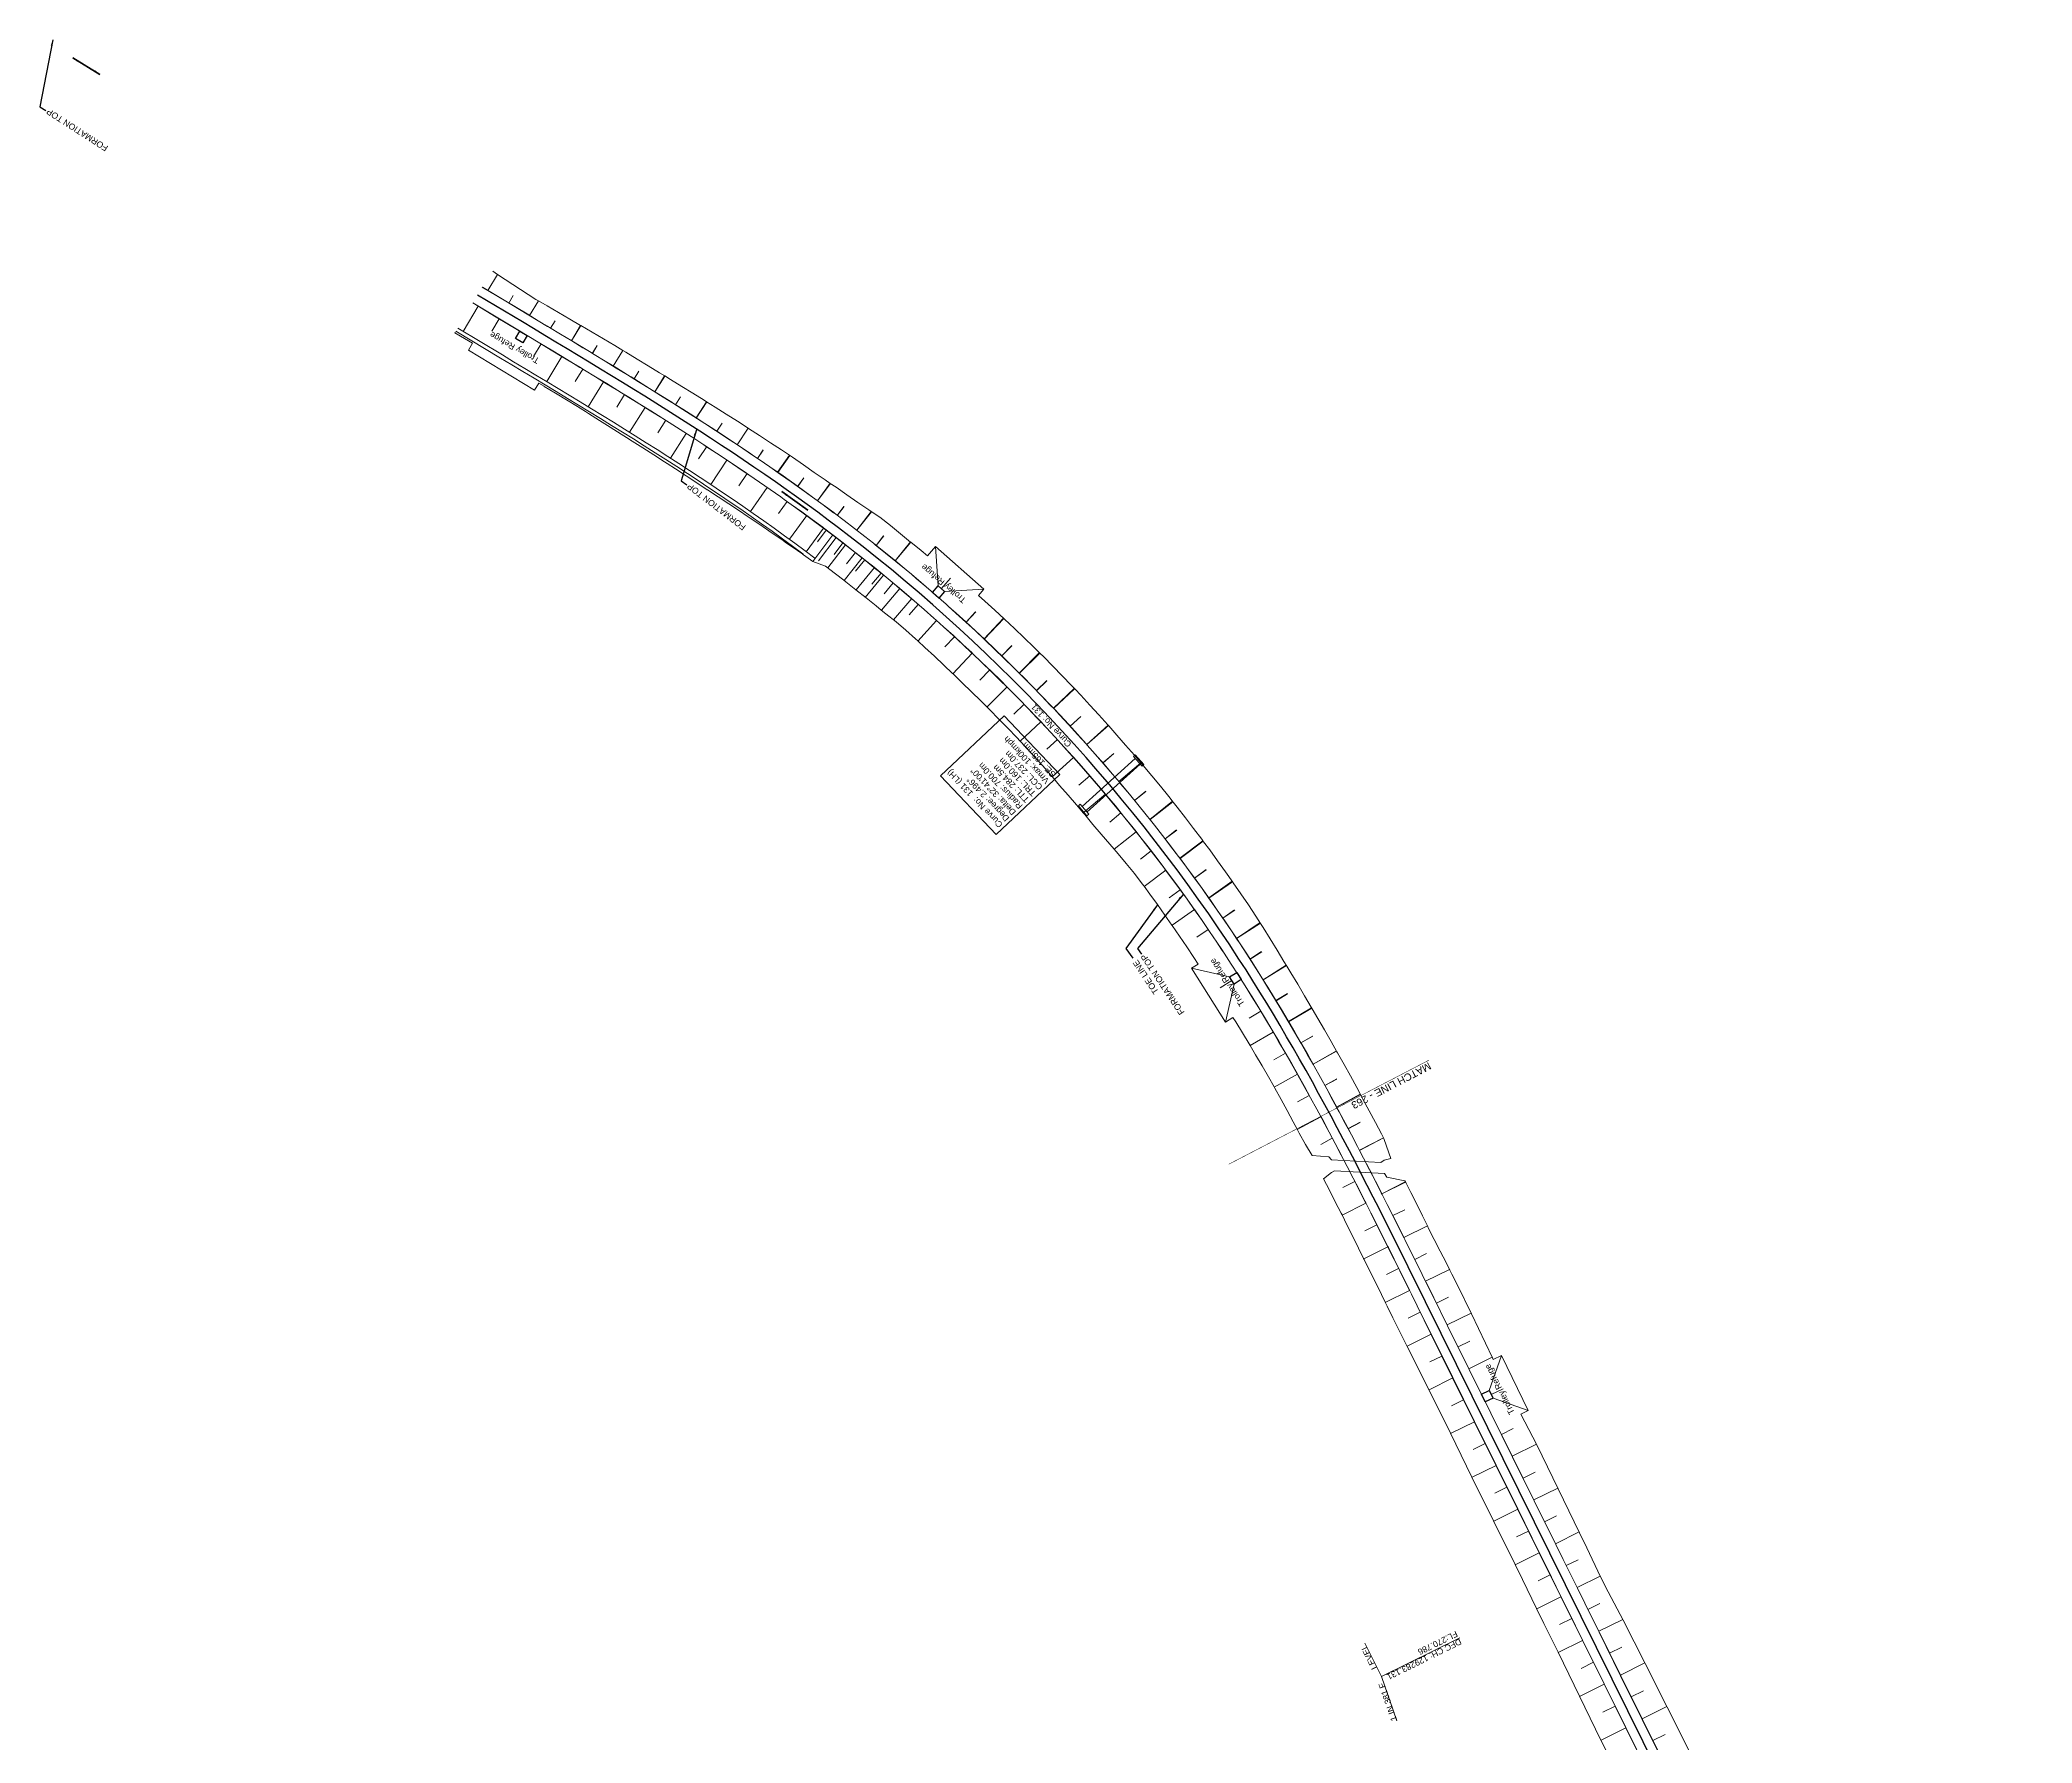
# Model space of a CAD drawing. Header units: metres. Extents: x 628619 to 633107, y 3388321 to 3391067.
# Drawn here: x 628619 to 629435, y 3390369 to 3391067 of the extents above; entities that cross this region are included whole.
import ezdxf
from ezdxf.enums import TextEntityAlignment as Align

# ---------------------------------------------------------------- set-up
doc = ezdxf.new("R2010")
doc.units = ezdxf.units.M
doc.header["$MEASUREMENT"] = 0
doc.linetypes.add('CENTER2', pattern=[1.125, 0.75, -0.125, 0.125, -0.125])
doc.linetypes.add('PHANTOM2', pattern=[1.25, 0.625, -0.125, 0.125, -0.125, 0.125, -0.125])
for name, color, linetype, lineweight in [('C-ALIG-DG-SPIRAL', 1, 'CENTER2', 70), ('MATCH LINE', 7, 'Continuous', 0), ('Proposed Curve_Details', 10, 'Continuous', 0), ('PROPOSED DFCC TOE LINE', 239, 'Continuous', 0), ('PROPOSED DFCC TOE SLOPES', 239, 'Continuous', 0), ('PROPOSED DFCC TRACK', 1, 'Continuous', 0), ('PROPOSED FORMATION LINE - PLAN', 187, 'Continuous', 0), ('PROPOSED GRADES IN PLAN', 10, 'Continuous', 0)]:
    doc.layers.add(name, color=color, linetype=linetype, lineweight=lineweight)
doc.layers.add('Trolley Refuse', color=10, linetype='Continuous')
doc.styles.get("Standard").update_dxf_attribs({"font": 'arial.ttf'})
doc.styles.add('Style-Arial', font='arial.ttf')
doc.dimstyles.new('ISO-25', dxfattribs={"dimtxt": 2.5, "dimasz": 2.5, "dimexe": 1.25, "dimexo": 0.625, "dimtad": 1, "dimtxsty": 'Standard', "dimcen": 2.5, "dimadec": 0, "dimazin": 0, "dimtfac": 1, "dimtmove": 0, "dimatfit": 3, "dimfxl": 1, "dimarcsym": 0})

msp = doc.modelspace()

# ---------------------------------------------------------------- linework, layer by layer
at = {"layer": 'C-ALIG-DG-SPIRAL', "color": 1, "linetype": 'Continuous', "lineweight": 30, "flags": 128}
msp.add_lwpolyline([(629434.9906, 3390047.5244), (629186.4174, 3390550.016), (629184.0524, 3390554.7963), (629181.6862, 3390559.576), (629179.3175, 3390564.3545), (629176.945, 3390569.1311), (629174.5677, 3390573.9052), (629172.1841, 3390578.6763), (629169.7931, 3390583.4436), (629167.3935, 3390588.2066), (629164.9839, 3390592.9646), (629162.5633, 3390597.717), (629160.1303, 3390602.463), (629157.6838, 3390607.2021), (629155.2226, 3390611.9336), (629152.7454, 3390616.6567), (629150.2512, 3390621.3709), (629147.7386, 3390626.0752), (629145.2065, 3390630.7692), (629142.6538, 3390635.4519), (629140.0793, 3390640.1227), (629137.4819, 3390644.7808), (629134.8604, 3390649.4254), (629132.2139, 3390654.0557), (629129.5411, 3390658.671), (629126.8409, 3390663.2703), (629124.1125, 3390667.8529), (629121.3547, 3390672.4178), (629118.5665, 3390676.9643), (629115.747, 3390681.4914), (629112.8952, 3390685.9982), (629110.0102, 3390690.4839, 0.08484151), (628950.1742, 3390863.9246), (628945.9386, 3390867.1657), (628941.6792, 3390870.3753), (628937.3969, 3390873.5544), (628933.0928, 3390876.7039), (628928.7678, 3390879.8246), (628924.4229, 3390882.9174), (628920.059, 3390885.9834), (628915.6769, 3390889.0235), (628911.2777, 3390892.0387), (628906.8622, 3390895.03), (628902.4313, 3390897.9984), (628897.9859, 3390900.945), (628893.5268, 3390903.8709), (628889.0549, 3390906.7771), (628884.5709, 3390909.6648), (628880.0758, 3390912.535), (628875.5703, 3390915.3889), (628871.0552, 3390918.2276), (628866.5312, 3390921.0522), (628861.9993, 3390923.8639), (628857.46, 3390926.6638), (628852.9142, 3390929.4531), (628848.3627, 3390932.233), (628843.8061, 3390935.0046), (628839.2452, 3390937.7691), (628834.6807, 3390940.5277), (628830.1133, 3390943.2816), (628825.5438, 3390946.0319), (628820.9729, 3390948.7798), (628816.4012, 3390951.5266), (628798.0361, 3390962.5597)], format="xyb", dxfattribs=at)
at = {"layer": 'MATCH LINE', "color": 10, "linetype": 'PHANTOM2', "ltscale": 15, "const_width": 0.2}
msp.add_lwpolyline([(629187.8382, 3390649.0475), (629105.8508, 3390606.4157)], dxfattribs=at)
at = {"layer": 'Proposed Curve_Details', "elevation": 265.0743}
msp.add_lwpolyline([(629036.5659, 3390766.0553), (629010.5167, 3390741.4491), (628987.764, 3390765.5361), (629013.8132, 3390790.1424)], close=True, dxfattribs=at)
at = {"layer": 'PROPOSED DFCC TOE LINE', "lineweight": 0, "flags": 128}
for points in [[(628804.2462, 3390972.2787), (628806.1562, 3390970.9934), (628821.9296, 3390960.7486), (628822.9696, 3390960.1432), (628826.5404, 3390958.0642), (628831.1548, 3390955.3804), (628835.7795, 3390952.708), (628840.2772, 3390950.072), (628840.3897, 3390950.0059), (628845.0006, 3390947.299), (628849.6465, 3390944.6439), (628854.2518, 3390941.9155), (628857.5637, 3390939.8838), (628858.8162, 3390939.1144), (628863.3793, 3390936.3057), (628867.9419, 3390933.4904), (628872.533, 3390930.7154), (628874.7156, 3390929.3921), (628877.1216, 3390927.9302), (628881.7074, 3390925.1339), (628886.2756, 3390922.3035), (628890.8394, 3390919.4598), (628891.8687, 3390918.8171), (628895.4004, 3390916.6053), (628899.9564, 3390913.7364), (628904.5011, 3390910.8434), (628908.925, 3390907.9995), (628909.0356, 3390907.9281), (628913.5635, 3390904.9962), (628918.0805, 3390902.0408), (628922.5958, 3390899.0759), (628925.8531, 3390896.8925), (628927.0768, 3390896.054), (628931.5299, 3390892.9853), (628935.9725, 3390889.8956), (628940.3982, 3390886.7756), (628942.5514, 3390885.3556), (628944.9109, 3390883.7669), (628949.3647, 3390880.6684), (628953.7948, 3390877.5291), (628958.334, 3390874.5221), (628959.3567, 3390873.8402), (628962.8709, 3390871.4874), (628967.1675, 3390868.1407), (628971.3828, 3390864.6921), (628975.4607, 3390861.3349), (628975.5899, 3390861.2343), (628979.8493, 3390857.8392), (628982.3342, 3390855.6969)], [(628936.2374, 3390854.6909), (628932.207, 3390857.728), (628928.0139, 3390860.8409), (628923.7963, 3390863.9271), (628919.5552, 3390866.9873), (628915.2913, 3390870.0225), (628911.0055, 3390873.0335), (628906.6988, 3390876.0214), (628902.3719, 3390878.987), (628898.0256, 3390881.9314), (628893.6609, 3390884.8555), (628889.2785, 3390887.7603), (628884.8792, 3390890.6469), (628880.4639, 3390893.5164), (628876.0333, 3390896.3697), (628871.5882, 3390899.208), (628867.1294, 3390902.0323), (628862.6577, 3390904.8437), (628858.1737, 3390907.6433), (628853.6783, 3390910.4323), (628849.1722, 3390913.2118), (628844.6561, 3390915.9829), (628840.1308, 3390918.7468), (628835.597, 3390921.5045), (628831.0554, 3390924.2574), (628826.5067, 3390927.0064), (628821.9463, 3390929.756), (628817.3874, 3390932.5), (628812.8235, 3390935.2437), (628808.2553, 3390937.9883), (628789.8994, 3390949.0158)], [(628931.5686, 3390856.1393), (628931.2478, 3390856.4443), (628926.9344, 3390859.3751), (628924.673, 3390860.9137), (628922.6383, 3390862.3321), (628918.3521, 3390865.3072), (628914.0442, 3390868.2577), (628909.7148, 3390871.1834), (628908.5231, 3390871.982), (628905.3649, 3390874.0857), (628900.9986, 3390876.9704), (628896.6114, 3390879.8308), (628892.2467, 3390882.7319), (628892.1402, 3390882.8029), (628887.8763, 3390885.6328), (628883.4875, 3390888.5143), (628879.0821, 3390891.379), (628875.6596, 3390893.5866), (628874.6609, 3390894.228), (628870.2245, 3390897.0622), (628865.7736, 3390899.8823), (628861.3293, 3390902.7221), (628858.9947, 3390904.2087), (628856.8745, 3390905.5544), (628852.4076, 3390908.3767), (628847.9345, 3390911.1985), (628843.4513, 3390914.0134), (628842.2193, 3390914.7846), (628838.9573, 3390916.82), (628834.4417, 3390919.6005), (628829.9146, 3390922.3711), (628825.3799, 3390925.1384), (628825.2691, 3390925.2059), (628823.1379, 3390926.4939), (628821.412, 3390923.6213), (628794.2582, 3390939.9364), (628795.9844, 3390942.8094), (628790.9766, 3390945.7261), (628788.7101, 3390947.0361), (628788.9185, 3390947.3831)], [(628931.5668, 3390856.3322), (628931.3086, 3390856.5268), (628927.1239, 3390859.6335), (628922.9146, 3390862.7136), (628918.6814, 3390865.7681), (628914.4252, 3390868.7978), (628910.1469, 3390871.8036), (628905.8472, 3390874.7865), (628901.5272, 3390877.7474), (628897.1875, 3390880.6873), (628892.8291, 3390883.6072), (628888.4527, 3390886.5081), (628884.0591, 3390889.391), (628879.6491, 3390892.257), (628875.2236, 3390895.107), (628870.7833, 3390897.9422), (628866.3289, 3390900.7637), (628861.8613, 3390903.5726), (628857.3811, 3390906.3698), (628852.8892, 3390909.1567), (628848.3862, 3390911.9342), (628843.873, 3390914.7036), (628839.3501, 3390917.4659), (628834.8185, 3390920.2224), (628830.2787, 3390922.9741), (628825.7315, 3390925.7222), (628821.1718, 3390928.4715), (628816.6139, 3390931.2148), (628812.0506, 3390933.9581), (628807.4828, 3390936.7025), (628789.127, 3390947.73)], [(628982.3342, 3390855.6969), (628985.7025, 3390859.5236), (629005.5282, 3390842.0729), (629003.2408, 3390839.4742), (629005.8741, 3390837.1236), (629009.9531, 3390833.4273), (629013.8182, 3390829.8695), (629014.0025, 3390829.698), (629018.0176, 3390825.9315), (629022.0042, 3390822.1342), (629025.9436, 3390818.288), (629028.5534, 3390815.7002), (629029.8482, 3390814.4063), (629033.7302, 3390810.5019), (629037.5697, 3390806.5555), (629041.3796, 3390802.5806), (629042.8234, 3390801.0602), (629045.1614, 3390798.5789), (629048.9119, 3390794.5477), (629052.6233, 3390790.4806), (629056.3006, 3390786.3827), (629056.6448, 3390785.9958), (629059.9457, 3390782.2562), (629063.5626, 3390778.105), (629067.1871, 3390773.96), (629070.0876, 3390770.5912), (629070.7724, 3390769.7808), (629074.307, 3390765.5584), (629077.8089, 3390761.3088), (629081.2777, 3390757.032), (629083.0572, 3390754.7846), (629084.6953, 3390752.7141), (629088.0859, 3390748.3751), (629091.4377, 3390744.0061), (629094.7486, 3390739.6061), (629095.5121, 3390738.5693), (629098.0004, 3390735.1624), (629101.2476, 3390730.7158), (629104.4565, 3390726.2417), (629107.4595, 3390721.9788), (629107.6267, 3390721.7402), (629110.7674, 3390717.2184), (629113.8746, 3390712.6735), (629116.9476, 3390708.1056), (629118.8785, 3390705.024), (629119.8636, 3390703.434), (629122.7704, 3390698.7589), (629125.6113, 3390694.1098), (629128.451, 3390689.466), (629129.5759, 3390687.6218), (629131.2733, 3390684.8167), (629134.0607, 3390680.1511), (629136.7896, 3390675.4553), (629139.5783, 3390670.8002), (629139.9857, 3390670.1142), (629142.3333, 3390666.1293), (629145.0584, 3390661.4451), (629147.7549, 3390656.7486), (629150.1518, 3390652.5264), (629150.4281, 3390652.043), (629153.0708, 3390647.3245), (629155.6721, 3390642.5872), (629158.2493, 3390637.8413), (629159.9074, 3390634.7674), (629160.8082, 3390633.0898), (629163.3477, 3390628.3323), (629165.877, 3390623.5736), (629168.3871, 3390618.809), (629169.351, 3390616.9012), (629170.4433, 3390613.8135), (629172.2677, 3390608.7062), (629169.5379, 3390608.0767)], [(629146.8685, 3390609.4731), (629140.0067, 3390609.9468), (629137.3206, 3390614.4977), (629134.729, 3390619.0929), (629133.8552, 3390620.7353), (629132.2471, 3390623.7423), (629129.7466, 3390628.3775), (629127.2264, 3390632.9978), (629124.6824, 3390637.601), (629124.4191, 3390638.0737), (629122.1138, 3390642.1862), (629119.4803, 3390646.7303), (629116.8203, 3390651.2544), (629114.5321, 3390655.098), (629114.1357, 3390655.7594), (629111.4244, 3390660.2439), (629108.6684, 3390664.6966), (629107.5003, 3390666.5488), (629104.4502, 3390664.6234), (629090.523, 3390686.6858), (629093.3031, 3390688.4409), (629091.5387, 3390691.0667), (629088.5959, 3390695.4385), (629085.6581, 3390699.8143), (629082.6948, 3390704.1737), (629082.538, 3390704.4044), (629079.6858, 3390708.5019), (629076.5835, 3390712.7637), (629073.5001, 3390717.0395), (629071.1163, 3390720.3002), (629070.3824, 3390721.2907), (629067.2084, 3390725.5001), (629063.8494, 3390729.5665), (629060.4504, 3390733.5983), (629058.8157, 3390735.526), (629057.0332, 3390737.6121), (629053.5867, 3390741.599), (629050.1906, 3390745.6243), (629046.8094, 3390749.6611), (629046.1544, 3390750.436), (629043.3975, 3390753.6719), (629039.9653, 3390757.6651), (629036.5239, 3390761.6508), (629033.3982, 3390765.2553), (629033.0723, 3390765.6282), (629029.5899, 3390769.5794), (629026.077, 3390773.5041), (629022.533, 3390777.4011), (629020.301, 3390779.7795), (629018.9224, 3390781.2366), (629015.282, 3390785.0438), (629011.6119, 3390788.8224), (629007.9126, 3390792.5725), (629006.6763, 3390793.8129), (629004.1845, 3390796.294), (629000.4302, 3390799.9891), (628996.6391, 3390803.6464), (628992.8378, 3390807.2933), (628992.6651, 3390807.4612), (628989.0482, 3390810.9538), (628985.2324, 3390814.5878), (628981.3354, 3390818.1342), (628978.3778, 3390820.8263), (628977.4321, 3390821.6739), (628973.4957, 3390825.1772), (628969.524, 3390828.6406), (628965.3819, 3390831.9036), (628963.4604, 3390833.484), (628961.3064, 3390835.242), (628957.2059, 3390838.5488), (628953.0807, 3390841.8239), (628948.9311, 3390845.0671), (628948.1587, 3390845.6651), (628944.7588, 3390848.2801), (628940.5682, 3390851.4684), (628935.4673, 3390853.3746), (628931.5686, 3390856.1393), (628931.2268, 3390856.3995)], [(629267.2676, 3390352.6148), (629258.2942, 3390370.4891), (629249.5334, 3390388.4686), (629240.7394, 3390406.4317), (629234.9411, 3390418.2132), (629231.9448, 3390424.3945), (629226.188, 3390436.1965), (629223.1631, 3390442.3637), (629214.329, 3390460.3069), (629205.4456, 3390478.2258), (629196.6214, 3390496.1739), (629187.8183, 3390514.1325), (629178.801, 3390531.9851), (629173.1027, 3390543.4294), (629170.742, 3390548.2097), (629169.909, 3390549.8958), (629168.3817, 3390552.9859), (629166.0306, 3390557.7623), (629163.683, 3390562.5362), (629161.3321, 3390567.3043), (629161.0899, 3390567.7946), (629158.9767, 3390572.0658), (629156.6157, 3390576.8204), (629154.2457, 3390581.5662), (629152.218, 3390585.6075), (629151.8676, 3390586.3037), (629149.4802, 3390591.0324), (629147.0829, 3390595.7517), (629144.6881, 3390600.4684), (629147.9802, 3390602.9648)], [(629170.5248, 3390601.1283), (629177.9553, 3390599.5519), (629178.345, 3390598.8644), (629180.4288, 3390594.7902), (629182.8537, 3390590.0081), (629185.2148, 3390585.1982), (629187.3345, 3390580.8879), (629187.5811, 3390580.3953), (629189.9739, 3390575.6099), (629192.395, 3390570.8426), (629194.8348, 3390566.0889), (629196.4118, 3390563.014), (629197.2712, 3390561.3375), (629199.6414, 3390556.5577), (629205.3025, 3390545.0949), (629213.8935, 3390527.0314), (629214.2203, 3390526.3806), (629217.628, 3390528.014), (629228.4472, 3390505.4418), (629225.514, 3390504.0358), (629232.046, 3390491.3845), (629240.7735, 3390473.3885), (629249.5801, 3390455.4316), (629252.5486, 3390449.2366), (629258.0668, 3390437.3166), (629261.3035, 3390431.2542), (629267.3878, 3390419.6142), (629276.4196, 3390401.7687), (629285.4012, 3390383.8985), (629294.4077, 3390366.0405)]]:
    msp.add_lwpolyline(points, dxfattribs=at)
at = {"layer": 'PROPOSED DFCC TOE SLOPES', "flags": 128}
for points in [[(628802.2108, 3390964.4264), (628806.156, 3390970.9935)], [(628798.3484, 3390957.9973), (628792.143, 3390947.668)], [(628810.7828, 3390959.2766), (628812.6652, 3390962.4099)], [(628810.7828, 3390959.2766), (628812.6652, 3390962.4099)], [(628819.3549, 3390954.1268), (628822.9694, 3390960.1433)], [(628819.3556, 3390954.1264), (628822.9714, 3390960.1421)], [(628806.9205, 3390952.8476), (628803.8177, 3390947.6829)], [(628827.9264, 3390948.9747), (628829.7714, 3390952.0442)], [(628827.9296, 3390948.9727), (628829.7777, 3390952.0405)], [(628836.4954, 3390943.8125), (628840.2691, 3390950.0767)], [(628836.5018, 3390943.8087), (628840.2882, 3390950.0655)], [(628824.0611, 3390942.5475), (628820.9546, 3390937.3851)], [(628845.0572, 3390938.6313), (628846.9986, 3390941.8395)], [(628845.066, 3390938.626), (628847.0165, 3390941.8291)], [(628832.622, 3390937.3901), (628826.3936, 3390927.0746)], [(628853.6072, 3390933.4252), (628857.5464, 3390939.8944)], [(628853.6199, 3390933.4174), (628857.5847, 3390939.8709)], [(628841.1698, 3390932.2174), (628838.0434, 3390927.0671)], [(628849.7002, 3390927.0232), (628843.4128, 3390916.7435)], [(628862.1403, 3390928.1827), (628864.12, 3390931.405)], [(628862.1542, 3390928.1742), (628864.1479, 3390931.3877)], [(628870.6518, 3390922.9025), (628874.6881, 3390929.4087)], [(628870.6707, 3390922.8907), (628874.7462, 3390929.3735)], [(628858.2074, 3390921.7967), (628855.0423, 3390916.67)], [(628866.6886, 3390916.5352), (628860.3057, 3390906.3145)], [(628879.1368, 3390917.5685), (628881.2085, 3390920.864)], [(628879.156, 3390917.5563), (628881.2479, 3390920.8394)], [(628887.5897, 3390912.1829), (628891.8314, 3390918.8404)], [(628887.614, 3390912.1672), (628891.9076, 3390918.7927)], [(628875.1356, 3390911.225), (628871.9135, 3390906.1339)], [(628896.0059, 3390906.7289), (628898.1902, 3390910.0996)], [(628896.0313, 3390906.7123), (628898.2431, 3390910.0657)], [(628904.3789, 3390901.2063), (628908.8791, 3390908.029)], [(628904.4085, 3390901.1866), (628908.9742, 3390907.9677)], [(628883.5474, 3390905.8655), (628877.0332, 3390895.728)], [(628891.9144, 3390900.4432), (628888.6174, 3390895.4004)], [(628900.2345, 3390894.9554), (628893.5521, 3390884.928)], [(628912.7035, 3390895.6016), (628915.0305, 3390899.0577)], [(628912.7337, 3390895.5811), (628915.0948, 3390899.0153)], [(628920.974, 3390889.9156), (628925.7968, 3390896.9303)], [(628921.0096, 3390889.8909), (628925.9141, 3390896.8507)], [(628908.4997, 3390889.3905), (628905.1104, 3390884.4092)], [(628916.707, 3390883.7477), (628909.8229, 3390873.8578)], [(628929.1838, 3390884.1305), (628931.6634, 3390887.6493)], [(628929.2175, 3390884.1065), (628931.7363, 3390887.5983)], [(628937.3276, 3390878.2563), (628942.4818, 3390885.4015)], [(628937.3686, 3390878.2263), (628942.6236, 3390885.3069)], [(628924.8466, 3390878.0118), (628921.3489, 3390873.1061)], [(628945.3986, 3390872.2666), (628948.1253, 3390875.9406)], [(628945.4366, 3390872.238), (628948.211, 3390875.879)], [(628932.9193, 3390872.1886), (628925.8036, 3390862.4639)], [(628953.3904, 3390866.1771), (628959.2726, 3390873.8963)], [(628953.4343, 3390866.1431), (628959.4388, 3390873.7853)], [(628939.8408, 3390867.0043), (628932.6466, 3390857.3999)], [(628943.5975, 3390864.2343), (628935.4673, 3390853.3746)], [(628940.9098, 3390866.2583), (628937.2943, 3390861.4507)], [(628944.9854, 3390863.1718), (628937.6891, 3390853.6096)], [(628948.8226, 3390860.2286), (628941.4935, 3390850.7568)], [(628947.7609, 3390860.9864), (628944.1183, 3390856.2619)], [(628961.2976, 3390859.9651), (628964.401, 3390863.915)], [(628961.3383, 3390859.9324), (628964.4958, 3390863.8379)], [(628969.1147, 3390853.6454), (628975.3831, 3390861.3988)], [(628969.1575, 3390853.6105), (628975.541, 3390861.2724)], [(628986.7326, 3390843.3553), (628985.7025, 3390859.5236)], [(628955.5939, 3390854.8586), (628948.2411, 3390845.6013)], [(628952.8514, 3390857.083), (628949.1718, 3390852.3984)], [(628956.6434, 3390854.0838), (628952.9039, 3390849.3919)], [(628960.6293, 3390850.8838), (628953.2132, 3390841.7163)], [(628964.378, 3390847.8306), (628956.8162, 3390838.617)], [(628963.3366, 3390848.6152), (628959.6349, 3390844.0872)], [(628968.3161, 3390844.5728), (628964.5823, 3390840.0915)], [(628988.0462, 3390842.199), (628991.8308, 3390846.4986)], [(628970.9941, 3390842.2688), (628963.543, 3390833.4161)], [(628975.9112, 3390838.151), (628968.465, 3390829.4703)], [(628978.5544, 3390835.8068), (628974.843, 3390831.5228)], [(628989.3598, 3390841.0428), (629005.5282, 3390842.0729)], [(628986.0283, 3390829.2442), (628978.4589, 3390820.7525)], [(628998.1975, 3390828.488), (629002.0703, 3390832.7745)], [(628998.2373, 3390828.4512), (629002.1715, 3390832.6825)], [(629005.5608, 3390821.642), (629013.4908, 3390830.1709)], [(629005.6011, 3390821.6043), (629013.6558, 3390830.019)], [(628993.4025, 3390822.5713), (628989.5428, 3390818.365)], [(629012.8248, 3390814.6894), (629016.8776, 3390818.9233)], [(629012.8622, 3390814.6532), (629016.9733, 3390818.8318)], [(629000.6836, 3390815.7965), (628992.7417, 3390807.3867)], [(629019.9906, 3390807.6401), (629028.233, 3390816.018)], [(629020.0311, 3390807.5998), (629028.399, 3390815.8533)], [(629007.8639, 3390808.9146), (629003.8273, 3390804.7604)], [(629014.9487, 3390801.9352), (629006.751, 3390793.738)], [(629027.0532, 3390800.4802), (629031.2447, 3390804.6144)], [(629027.0887, 3390800.4438), (629031.335, 3390804.5215)], [(629021.9282, 3390794.8492), (629017.7694, 3390790.807)], [(629034.015, 3390793.2311), (629042.5107, 3390801.3894)], [(629034.0543, 3390793.1896), (629042.6719, 3390801.2197)], [(629028.8127, 3390787.6713), (629020.3752, 3390779.7004)], [(629040.8715, 3390785.8737), (629045.1831, 3390789.8913)], [(629040.9067, 3390785.8352), (629045.2728, 3390789.7931)], [(629047.623, 3390778.4264), (629056.3449, 3390786.3328)], [(629047.6604, 3390778.3845), (629056.4979, 3390786.1609)], [(629035.5874, 3390780.3902), (629031.2851, 3390776.4412)], [(629042.2634, 3390773.0173), (629033.4704, 3390765.172)], [(629054.2662, 3390770.877), (629058.6796, 3390774.7605)], [(629054.3012, 3390770.837), (629058.7685, 3390774.6585)], [(629060.8014, 3390763.238), (629069.7948, 3390770.9312)], [(629060.8378, 3390763.1951), (629069.9458, 3390770.7559)], [(629048.8298, 3390765.5482), (629044.3479, 3390761.6641)], [(629055.2891, 3390757.9867), (629046.2219, 3390750.3562)], [(629067.2248, 3390755.5007), (629071.7883, 3390759.2889)], [(629067.2572, 3390755.4612), (629071.8714, 3390759.1879)], [(629073.5404, 3390747.6818), (629082.7754, 3390755.1405)], [(629073.5762, 3390747.6369), (629082.9224, 3390754.9548)], [(629061.637, 3390750.3294), (629057.0758, 3390746.5995)], [(629067.8811, 3390742.5882), (629058.8852, 3390735.4441)], [(629079.741, 3390739.7633), (629084.4114, 3390743.4202)], [(629079.7722, 3390739.7228), (629084.4912, 3390743.3162)], [(629085.8305, 3390731.7669), (629095.2432, 3390738.9345)], [(629085.8642, 3390731.7221), (629095.3799, 3390738.7489)], [(629074.007, 3390734.753), (629069.5959, 3390731.3515)], [(629080.028, 3390726.8364), (629071.1812, 3390720.2115)], [(629091.8045, 3390723.6778), (629096.5413, 3390727.1756)], [(629091.8363, 3390723.6337), (629096.6221, 3390727.0631)], [(629097.661, 3390715.5053), (629107.2031, 3390722.3429)], [(629097.6929, 3390715.4603), (629107.333, 3390722.1584)], [(629085.9297, 3390718.8316), (629081.4287, 3390715.5612)], [(629091.7195, 3390710.7453), (629082.5982, 3390704.3158)], [(629103.3988, 3390707.248), (629108.2072, 3390710.589)], [(629103.4282, 3390707.2052), (629108.2818, 3390710.48)], [(629109.0213, 3390698.9157), (629118.6395, 3390705.4054)], [(629109.053, 3390698.8682), (629118.7624, 3390705.2092)], [(629097.3894, 3390702.5739), (629092.7344, 3390699.3909)], [(629114.5208, 3390690.4956), (629119.2736, 3390693.5995)], [(629114.5478, 3390690.4536), (629119.339, 3390693.4935)], [(629119.9053, 3390682.0099), (629129.3455, 3390687.9996)], [(629119.9334, 3390681.9649), (629129.4544, 3390687.821)], [(629106.1038, 3390683.1639), (629090.523, 3390686.6858)], [(629107.038, 3390681.6841), (629102.2623, 3390678.6693)], [(629107.9721, 3390680.2043), (629104.4502, 3390664.6234)], [(629125.1724, 3390673.4472), (629129.8813, 3390676.3435)], [(629125.1957, 3390673.4086), (629129.9373, 3390676.248)], [(629118.9125, 3390669.1116), (629114.1943, 3390666.2517)], [(629130.3334, 3390664.8294), (629139.7687, 3390670.4796)], [(629130.3563, 3390664.7905), (629139.8583, 3390670.3286)], [(629124.023, 3390660.5683), (629114.5898, 3390655.0011)], [(629135.3917, 3390656.1509), (629140.1512, 3390658.9249)], [(629135.412, 3390656.116), (629140.2009, 3390658.8394)], [(629129.033, 3390651.9631), (629124.3135, 3390649.2485)], [(629140.3553, 3390647.4233), (629149.9509, 3390652.8802)], [(629140.3739, 3390647.3904), (629150.0237, 3390652.7519)], [(629133.954, 3390643.3025), (629124.4726, 3390637.9777)], [(629145.2306, 3390638.649), (629150.0594, 3390641.3319)], [(629145.2461, 3390638.6208), (629150.0974, 3390641.2628)], [(629138.79, 3390634.5897), (629134.0076, 3390631.9615)], [(629150.0287, 3390629.8387), (629159.7193, 3390635.1161)], [(629150.0439, 3390629.8106), (629159.7785, 3390635.0064)], [(629143.554, 3390625.8338), (629133.9073, 3390620.6374)], [(629154.7525, 3390620.9886), (629159.6207, 3390623.587)], [(629154.7643, 3390620.9664), (629159.6496, 3390623.5324)], [(629148.2461, 3390617.0351), (629143.5127, 3390614.5307)], [(629159.4144, 3390612.1133), (629169.1788, 3390617.2421)], [(629159.4258, 3390612.0915), (629169.2222, 3390617.1562)], [(629157.4623, 3390599.3376), (629152.6239, 3390596.853)], [(629168.575, 3390594.2855), (629178.1647, 3390599.1824)], [(629168.5827, 3390594.2703), (629178.1968, 3390599.1257)], [(629162.0004, 3390590.4466), (629152.2686, 3390585.5066)], [(629166.5003, 3390581.5329), (629161.609, 3390579.0739)], [(629173.0907, 3390585.3441), (629177.9184, 3390587.7822)], [(629173.0965, 3390585.3325), (629177.9325, 3390587.7542)], [(629177.574, 3390576.3909), (629187.1803, 3390581.2013)], [(629177.5783, 3390576.3823), (629187.1966, 3390581.1682)], [(629170.9718, 3390572.6008), (629161.1395, 3390567.6942)], [(629182.0331, 3390567.4294), (629186.8608, 3390569.8315)], [(629182.0357, 3390567.4242), (629186.8672, 3390569.819)], [(629175.4223, 3390563.6543), (629170.4836, 3390561.2021)], [(629186.4769, 3390558.4645), (629196.2585, 3390563.313)], [(629186.4781, 3390558.462), (629196.2634, 3390563.3034)], [(629179.8611, 3390554.6981), (629169.959, 3390549.7947)], [(629190.9127, 3390549.499), (629195.8208, 3390551.9274)], [(629190.9128, 3390549.4988), (629195.8211, 3390551.9268)], [(629184.2949, 3390545.7363), (629179.344, 3390543.287)], [(629195.3467, 3390540.5355), (629205.1574, 3390545.3887)], [(629188.7289, 3390536.7731), (629178.8507, 3390531.8866)], [(629199.7807, 3390531.5723), (629204.619, 3390533.9657)], [(629193.1628, 3390527.8099), (629188.2611, 3390525.3851)], [(629204.2146, 3390522.609), (629213.7527, 3390527.3273)], [(629212.5732, 3390513.6528), (629217.628, 3390528.014)], [(629197.5968, 3390518.8466), (629187.8669, 3390514.0334)], [(629202.0307, 3390509.8834), (629197.1496, 3390507.4688)], [(629213.3296, 3390512.0747), (629218.1836, 3390514.4013)], [(629214.086, 3390510.4966), (629228.4472, 3390505.4418)], [(629206.4647, 3390500.9201), (629196.6701, 3390496.0749)], [(629210.8986, 3390491.9568), (629205.9904, 3390489.5288)], [(629217.5165, 3390495.7192), (629222.4119, 3390498.1409)], [(629221.9505, 3390486.756), (629231.8957, 3390491.6757)], [(629215.3326, 3390482.9936), (629205.4946, 3390478.1269)], [(629226.3844, 3390477.7927), (629231.3256, 3390480.237)], [(629219.7665, 3390474.0303), (629214.8514, 3390471.5989)], [(629230.8184, 3390468.8294), (629240.6305, 3390473.6833)], [(629224.2005, 3390465.0671), (629214.3778, 3390460.2079)], [(629235.2523, 3390459.8662), (629240.1424, 3390462.2852)], [(629228.6345, 3390456.1038), (629223.7146, 3390453.6701)], [(629239.6863, 3390450.9029), (629249.4358, 3390455.7258)], [(629233.0684, 3390447.1405), (629223.2117, 3390442.2646)], [(629244.1203, 3390441.9397), (629248.9235, 3390444.3157)], [(629237.5024, 3390438.1773), (629232.5557, 3390435.7302)], [(629248.5542, 3390432.9764), (629257.9291, 3390437.614)], [(629241.9363, 3390429.214), (629231.9929, 3390424.2952)], [(629252.9882, 3390424.0131), (629257.7953, 3390426.3911)], [(629246.3703, 3390420.2508), (629241.3714, 3390417.7779)], [(629257.4221, 3390415.0499), (629267.236, 3390419.9046)], [(629250.8042, 3390411.2875), (629240.7879, 3390406.3326)], [(629255.2382, 3390402.3242), (629250.2116, 3390399.8377)], [(629261.8561, 3390406.0866), (629266.8059, 3390408.5352)], [(629266.29, 3390397.1234), (629276.2716, 3390402.061)], [(629259.6722, 3390393.361), (629249.5817, 3390388.3694)], [(629270.724, 3390388.1601), (629275.7436, 3390390.6432)], [(629264.1061, 3390384.3977), (629259.0341, 3390381.8887)], [(629275.1579, 3390379.1968), (629285.2541, 3390384.1912)], [(629268.5401, 3390375.4345), (629258.3437, 3390370.3905)], [(629279.5919, 3390370.2336), (629284.6744, 3390372.7478)]]:
    msp.add_lwpolyline(points, dxfattribs=at)
at = {"layer": 'PROPOSED DFCC TRACK', "linetype": 'Continuous', "flags": 128}
for points in [[(629045.7342, 3390752.9994), (629067.528, 3390772.6369)], [(629047.6792, 3390750.7137), (629069.5225, 3390770.3959)], [(629146.8685, 3390609.4731), (629147.9802, 3390608.2167), (629168.0621, 3390607.141), (629169.5379, 3390608.0767)], [(629147.9802, 3390602.9648), (629149.1184, 3390603.6974), (629169.6444, 3390602.5978), (629170.5248, 3390601.1283)]]:
    msp.add_lwpolyline(points, dxfattribs=at)
for points in [[(629071.0695, 3390770.1647), (629067.4686, 3390774.1978), (629066.7226, 3390773.5318), (629070.3235, 3390769.4987)], [(629047.697, 3390749.1496), (629044.1932, 3390753.2674), (629044.9548, 3390753.9154), (629048.4586, 3390749.7977)]]:
    msp.add_lwpolyline(points, close=True, dxfattribs=at)
at = {"layer": 'PROPOSED FORMATION LINE - PLAN', "lineweight": 0, "flags": 128}
for points in [[(629284.1263, 3390360.9545), (629275.2584, 3390378.881), (629266.3905, 3390396.8075), (629257.5226, 3390414.734), (629251.7003, 3390426.5037), (629248.6547, 3390432.6606), (629242.8324, 3390444.4302), (629239.7868, 3390450.5871), (629230.9188, 3390468.5136), (629222.0509, 3390486.4401), (629213.183, 3390504.3666), (629204.3151, 3390522.2932), (629195.4472, 3390540.2197), (629189.7786, 3390551.6787), (629187.4134, 3390556.4595), (629186.5784, 3390558.1467), (629185.0466, 3390561.2404), (629182.6768, 3390566.0211), (629180.3028, 3390570.8008), (629177.9235, 3390575.5788), (629177.6783, 3390576.0704), (629175.5375, 3390580.3547), (629173.1437, 3390585.1277), (629170.7408, 3390589.8972), (629168.6831, 3390593.9619), (629168.3275, 3390594.6626), (629165.9027, 3390599.4232), (629163.465, 3390604.1783), (629161.0134, 3390608.9274), (629159.528, 3390611.7874), (629158.5466, 3390613.6696), (629156.0633, 3390618.4044), (629153.5624, 3390623.1309), (629151.0427, 3390627.8486), (629150.1488, 3390629.5113), (629148.5031, 3390632.5567), (629145.9422, 3390637.2543), (629143.3591, 3390641.9408), (629140.7525, 3390646.6154), (629140.4828, 3390647.0958), (629138.1212, 3390651.2773), (629135.4643, 3390655.9257), (629132.7806, 3390660.5598), (629130.4697, 3390664.5003), (629130.069, 3390665.1787), (629127.3285, 3390669.7815), (629124.558, 3390674.3675), (629121.7566, 3390678.9357), (629120.0521, 3390681.6809), (629118.9231, 3390683.4851), (629116.0568, 3390688.015), (629113.1565, 3390692.5243), (629110.1928, 3390697.0562), (629109.1782, 3390698.5903), (629107.1942, 3390701.5651), (629104.1611, 3390706.0508), (629101.0935, 3390710.5131), (629097.9917, 3390714.9516), (629097.8266, 3390715.1858), (629094.8558, 3390719.3661), (629091.6861, 3390723.7564), (629088.4827, 3390728.1221), (629086.0056, 3390731.4503), (629085.2457, 3390732.4631), (629081.9755, 3390736.779), (629078.6722, 3390741.0696), (629075.3359, 3390745.3347), (629073.7248, 3390747.3704), (629071.9669, 3390749.574), (629068.5654, 3390753.7873), (629065.1316, 3390757.9742), (629061.6657, 3390762.1346), (629060.9941, 3390762.9332), (629058.1678, 3390766.2682), (629054.6383, 3390770.3748), (629051.0772, 3390774.4541), (629047.8241, 3390778.126), (629047.4849, 3390778.5059), (629043.8615, 3390782.5299), (629040.2073, 3390786.5259), (629036.5224, 3390790.4937), (629034.2255, 3390792.9363), (629032.8071, 3390794.433), (629029.0616, 3390798.3436), (629025.2861, 3390802.2253), (629021.4809, 3390806.0778), (629020.2093, 3390807.3521), (629017.6461, 3390809.9009), (629013.7821, 3390813.6944), (629009.8889, 3390817.4581), (629005.9669, 3390821.1917), (629005.7869, 3390821.3617), (629002.0163, 3390824.895), (628998.0374, 3390828.5678), (628994.0302, 3390832.2098), (628990.9703, 3390834.9534), (628989.9952, 3390835.821), (628985.9325, 3390839.401), (628981.8424, 3390842.9496), (628977.7251, 3390846.4666), (628975.7714, 3390848.1164), (628973.5809, 3390849.9518), (628969.4099, 3390853.4051), (628965.2126, 3390856.8262), (628960.989, 3390860.2148), (628960.2027, 3390860.8398), (628956.7395, 3390863.5709), (628952.4642, 3390866.8942), (628948.2063, 3390870.1523), (628944.279, 3390873.1135), (628943.9251, 3390873.3783), (628939.6217, 3390876.5731), (628935.2971, 3390879.7376), (628930.9522, 3390882.8727), (628928.0411, 3390884.9495), (628926.588, 3390885.9792), (628922.2055, 3390889.0583), (628917.8056, 3390892.1107), (628913.3893, 3390895.1377), (628911.5406, 3390896.3942), (628908.9573, 3390898.1401), (628904.5107, 3390901.1191), (628900.0503, 3390904.0756), (628895.577, 3390907.0108), (628894.8264, 3390907.5005), (628891.0917, 3390909.9258), (628886.5951, 3390912.8216), (628882.0881, 3390915.6994), (628877.9442, 3390918.325), (628877.5714, 3390918.5603), (628873.046, 3390921.4055), (628868.5126, 3390924.236), (628863.972, 3390927.0531), (628860.9373, 3390928.9267), (628859.4248, 3390929.8579), (628854.872, 3390932.6515), (628850.3142, 3390935.4352), (628845.7522, 3390938.2101), (628843.8463, 3390939.3664), (628841.1867, 3390940.9774), (628836.6185, 3390943.7382), (628832.0482, 3390946.4939), (628827.4766, 3390949.2454), (628826.7107, 3390949.7061), (628822.9045, 3390951.9941), (628818.3324, 3390954.7411), (628809.5659, 3390960.0077), (628799.9672, 3390965.7742)], [(629284.1711, 3390360.9766), (629275.3032, 3390378.9032), (629266.4353, 3390396.8297), (629257.5674, 3390414.7562), (629251.7452, 3390426.5259), (629248.6995, 3390432.6827), (629242.8773, 3390444.4524), (629239.8316, 3390450.6092), (629230.9637, 3390468.5358), (629222.0957, 3390486.4623), (629213.2278, 3390504.3888), (629204.3599, 3390522.3153), (629195.492, 3390540.2418), (629189.8234, 3390551.7009), (629187.4582, 3390556.4816), (629186.6232, 3390558.1689), (629185.0914, 3390561.2626), (629182.7216, 3390566.0433), (629180.3476, 3390570.823), (629177.9682, 3390575.6011), (629177.723, 3390576.0928), (629175.5822, 3390580.3771), (629173.1884, 3390585.1501), (629170.7854, 3390589.9197), (629168.7277, 3390593.9846), (629168.3721, 3390594.6852), (629165.9472, 3390599.4459), (629163.5095, 3390604.2012), (629161.0578, 3390608.9504), (629159.5724, 3390611.8105), (629158.5909, 3390613.6928), (629156.1075, 3390618.4277), (629153.6066, 3390623.1544), (629151.0868, 3390627.8723), (629150.1928, 3390629.535), (629148.547, 3390632.5805), (629145.9861, 3390637.2783), (629143.4028, 3390641.9651), (629140.7961, 3390646.6399), (629140.5264, 3390647.1203), (629138.1647, 3390651.302), (629135.5077, 3390655.9507), (629132.8238, 3390660.585), (629130.5127, 3390664.5257), (629130.1121, 3390665.2041), (629127.3714, 3390669.8072), (629124.6007, 3390674.3935), (629121.7991, 3390678.9619), (629120.0945, 3390681.7074), (629118.9655, 3390683.5117), (629116.0989, 3390688.0419), (629113.1985, 3390692.5515), (629110.2345, 3390697.0837), (629109.2199, 3390698.6179), (629107.2358, 3390701.593), (629104.2024, 3390706.079), (629101.1346, 3390710.5416), (629098.0326, 3390714.9804), (629097.8675, 3390715.2146), (629094.8965, 3390719.3952), (629091.7265, 3390723.7858), (629088.5229, 3390728.1519), (629086.0456, 3390731.4803), (629085.2857, 3390732.4931), (629082.0152, 3390736.8094), (629078.7117, 3390741.1003), (629075.3752, 3390745.3657), (629073.7639, 3390747.4015), (629072.0059, 3390749.6053), (629068.6042, 3390753.8188), (629065.1701, 3390758.0061), (629061.704, 3390762.1668), (629061.0324, 3390762.9654), (629058.2059, 3390766.3007), (629054.6761, 3390770.4076), (629051.1148, 3390774.4871), (629047.8614, 3390778.1593), (629047.5222, 3390778.5392), (629043.8986, 3390782.5635), (629040.2441, 3390786.5598), (629036.5589, 3390790.5279), (629034.2618, 3390792.9707), (629032.8434, 3390794.4675), (629029.0976, 3390798.3784), (629025.3218, 3390802.2603), (629021.5163, 3390806.1131), (629020.2446, 3390807.3875), (629017.6813, 3390809.9365), (629013.8169, 3390813.7303), (629009.9235, 3390817.4942), (629006.0013, 3390821.228), (629005.8213, 3390821.398), (629002.0504, 3390824.9316), (628998.0711, 3390828.6046), (628994.0637, 3390832.247), (628991.0036, 3390834.9908), (628990.0284, 3390835.8584), (628985.9654, 3390839.4386), (628981.875, 3390842.9875), (628977.7574, 3390846.5047), (628975.8036, 3390848.1547), (628973.6129, 3390849.9902), (628969.4417, 3390853.4437), (628965.244, 3390856.865), (628961.0201, 3390860.2539), (628960.2338, 3390860.879), (628956.7703, 3390863.6103), (628952.4948, 3390866.9338), (628948.2366, 3390870.1921), (628944.309, 3390873.1535), (628943.9551, 3390873.4183), (628939.6514, 3390876.6134), (628935.3265, 3390879.7781), (628930.9813, 3390882.9133), (628928.07, 3390884.9903), (628926.6169, 3390886.0201), (628922.2342, 3390889.0993), (628917.834, 3390892.1519), (628913.4174, 3390895.179), (628911.5687, 3390896.4356), (628908.9853, 3390898.1816), (628904.5385, 3390901.1607), (628900.0779, 3390904.1173), (628895.6044, 3390907.0527), (628894.8537, 3390907.5424), (628891.1188, 3390909.9678), (628886.6221, 3390912.8637), (628882.1149, 3390915.7416), (628877.9709, 3390918.3673), (628877.5981, 3390918.6026), (628873.0726, 3390921.4478), (628868.539, 3390924.2785), (628863.9983, 3390927.0956), (628860.9635, 3390928.9692), (628859.451, 3390929.9005), (628854.8981, 3390932.6942), (628850.3402, 3390935.4779), (628845.7782, 3390938.2528), (628843.8723, 3390939.4092), (628841.2126, 3390941.0202), (628836.6443, 3390943.7811), (628832.074, 3390946.5367), (628827.5024, 3390949.2883), (628826.7364, 3390949.7489), (628822.9302, 3390952.0369), (628818.3581, 3390954.7839), (628809.5916, 3390960.0505), (628799.993, 3390965.817)], [(629277.3591, 3390357.6068), (629268.4911, 3390375.5334), (629259.6232, 3390393.4599), (629250.7553, 3390411.3864), (629244.9331, 3390423.1561), (629241.8874, 3390429.3129), (629236.0652, 3390441.0826), (629233.0195, 3390447.2394), (629224.1516, 3390465.166), (629215.2837, 3390483.0925), (629206.4158, 3390501.019), (629197.5478, 3390518.9455), (629188.6799, 3390536.872), (629183.0114, 3390548.3311), (629180.6466, 3390553.1109), (629179.8119, 3390554.7975), (629178.281, 3390557.8893), (629175.9134, 3390562.6656), (629173.5425, 3390567.4391), (629171.1671, 3390572.2093), (629170.9224, 3390572.7), (629168.786, 3390576.9755), (629166.3979, 3390581.7371), (629164.0015, 3390586.4935), (629161.9503, 3390590.5457), (629161.5958, 3390591.244), (629159.1794, 3390595.988), (629156.7512, 3390600.7249), (629154.3099, 3390605.4539), (629152.8312, 3390608.301), (629151.8543, 3390610.1744), (629149.3833, 3390614.8858), (629146.8957, 3390619.5873), (629144.3903, 3390624.2782), (629143.5017, 3390625.9311), (629141.866, 3390628.9579), (629139.3215, 3390633.6255), (629136.7558, 3390638.2804), (629134.1677, 3390642.9217), (629133.9, 3390643.3986), (629131.5561, 3390647.5488), (629128.92, 3390652.1608), (629126.2582, 3390656.757), (629123.9669, 3390660.664), (629123.5698, 3390661.3365), (629120.8536, 3390665.8985), (629118.1086, 3390670.4422), (629115.3339, 3390674.9667), (629113.6463, 3390677.685), (629112.5286, 3390679.4711), (629109.6915, 3390683.9547), (629106.822, 3390688.4163), (629103.89, 3390692.8996), (629102.8863, 3390694.4172), (629100.9236, 3390697.3601), (629097.923, 3390701.7977), (629094.8884, 3390706.2121), (629091.8198, 3390710.603), (629091.6565, 3390710.8347), (629088.7176, 3390714.9702), (629085.5819, 3390719.3133), (629082.4128, 3390723.6322), (629079.9623, 3390726.9247), (629079.2106, 3390727.9266), (629075.9754, 3390732.1962), (629072.7075, 3390736.4408), (629069.4071, 3390740.6602), (629067.8132, 3390742.674), (629066.0742, 3390744.854), (629062.7092, 3390749.022), (629059.3122, 3390753.1641), (629055.8835, 3390757.2798), (629055.2192, 3390758.0699), (629052.4232, 3390761.3691), (629048.9315, 3390765.4316), (629045.4087, 3390769.4672), (629042.1904, 3390773.0996), (629041.8549, 3390773.4755), (629038.2704, 3390777.4563), (629034.6553, 3390781.4095), (629031.01, 3390785.3347), (629028.7377, 3390787.7511), (629027.3345, 3390789.2317), (629023.6292, 3390793.1004), (629019.8942, 3390796.9404), (629016.1298, 3390800.7516), (629014.8718, 3390802.0122), (629012.3362, 3390804.5337), (629008.5136, 3390808.2865), (629004.6622, 3390812.0098), (629000.7823, 3390815.7033), (629000.6042, 3390815.8715), (628996.8741, 3390819.3669), (628992.9378, 3390823.0003), (628988.9737, 3390826.6033), (628985.9466, 3390829.3174), (628984.9819, 3390830.1757), (628980.9628, 3390833.7172), (628976.9166, 3390837.2278), (628972.8435, 3390840.7071), (628970.9107, 3390842.3392), (628968.7437, 3390844.1549), (628964.6175, 3390847.5711), (628960.4652, 3390850.9555), (628956.2869, 3390854.3078), (628955.509, 3390854.9261), (628952.083, 3390857.6279), (628947.8536, 3390860.9155), (628943.6407, 3390864.1392), (628939.7536, 3390867.07), (628939.4033, 3390867.3322), (628935.1425, 3390870.4954), (628930.8592, 3390873.6296), (628926.5544, 3390876.7358), (628923.6692, 3390878.7941), (628922.2289, 3390879.8148), (628917.8838, 3390882.8675), (628913.5199, 3390885.8951), (628909.1381, 3390888.8983), (628907.3034, 3390890.1453), (628904.7392, 3390891.8783), (628900.3242, 3390894.8361), (628895.894, 3390897.7727), (628891.4493, 3390900.6891), (628890.7033, 3390901.1758), (628886.9909, 3390903.5865), (628882.5198, 3390906.4659), (628878.0367, 3390909.3284), (628873.9135, 3390911.941), (628873.5424, 3390912.1752), (628869.0377, 3390915.0073), (628864.5234, 3390917.8259), (628860.0002, 3390920.6322), (628856.9763, 3390922.4991), (628855.469, 3390923.4272), (628850.9303, 3390926.2121), (628846.3851, 3390928.9882), (628841.834, 3390931.7564), (628839.9321, 3390932.9103), (628837.2777, 3390934.5181), (628832.717, 3390937.2744), (628828.1526, 3390940.0265), (628823.5852, 3390942.7755), (628822.8198, 3390943.2359), (628819.0155, 3390945.5227), (628814.4443, 3390948.2692), (628805.6778, 3390953.5358), (628796.0792, 3390959.3023)], [(629277.4039, 3390357.629), (629268.536, 3390375.5555), (629259.668, 3390393.482), (629250.8001, 3390411.4086), (629244.9779, 3390423.1782), (629241.9322, 3390429.3351), (629236.11, 3390441.1047), (629233.0643, 3390447.2616), (629224.1964, 3390465.1881), (629215.3285, 3390483.1146), (629206.4606, 3390501.0412), (629197.5927, 3390518.9677), (629188.7247, 3390536.8942), (629183.0562, 3390548.3532), (629180.6914, 3390553.1331), (629179.8567, 3390554.8197), (629178.3258, 3390557.9115), (629175.9582, 3390562.6878), (629173.5873, 3390567.4613), (629171.2119, 3390572.2316), (629170.9671, 3390572.7223), (629168.8307, 3390576.9978), (629166.4425, 3390581.7595), (629164.0462, 3390586.516), (629161.9949, 3390590.5683), (629161.6404, 3390591.2666), (629159.2239, 3390596.0108), (629156.7956, 3390600.7477), (629154.3543, 3390605.4769), (629152.8755, 3390608.3241), (629151.8986, 3390610.1976), (629149.4276, 3390614.9091), (629146.9399, 3390619.6108), (629144.4344, 3390624.3019), (629143.5457, 3390625.9548), (629141.9099, 3390628.9817), (629139.3653, 3390633.6495), (629136.7995, 3390638.3046), (629134.2113, 3390642.9462), (629133.9436, 3390643.4231), (629131.5996, 3390647.5735), (629128.9634, 3390652.1858), (629126.3014, 3390656.7822), (629124.01, 3390660.6894), (629123.6128, 3390661.362), (629120.8965, 3390665.9243), (629118.1513, 3390670.4682), (629115.3765, 3390674.993), (629113.6887, 3390677.7114), (629112.5709, 3390679.4977), (629109.7337, 3390683.9815), (629106.8639, 3390688.4435), (629103.9317, 3390692.9271), (629102.928, 3390694.4448), (629100.9652, 3390697.388), (629097.9643, 3390701.8259), (629094.9295, 3390706.2406), (629091.8607, 3390710.6318), (629091.6974, 3390710.8635), (629088.7583, 3390714.9993), (629085.6223, 3390719.3427), (629082.453, 3390723.662), (629080.0023, 3390726.9546), (629079.2506, 3390727.9567), (629076.0152, 3390732.2266), (629072.747, 3390736.4715), (629069.4463, 3390740.6911), (629067.8524, 3390742.7051), (629066.1132, 3390744.8852), (629062.748, 3390749.0536), (629059.3508, 3390753.1959), (629055.9218, 3390757.312), (629055.2574, 3390758.1021), (629052.4612, 3390761.4016), (629048.9693, 3390765.4644), (629045.4462, 3390769.5002), (629042.2278, 3390773.1329), (629041.8922, 3390773.5088), (629038.3074, 3390777.4899), (629034.6921, 3390781.4434), (629031.0465, 3390785.3689), (629028.774, 3390787.7854), (629027.3708, 3390789.2662), (629023.6652, 3390793.1351), (629019.93, 3390796.9754), (629016.1653, 3390800.7869), (629014.9072, 3390802.0476), (629012.3714, 3390804.5693), (629008.5485, 3390808.3223), (629004.6968, 3390812.0459), (629000.8166, 3390815.7397), (629000.6386, 3390815.9078), (628996.9081, 3390819.4035), (628992.9716, 3390823.0371), (628989.0072, 3390826.6404), (628985.9798, 3390829.3548), (628985.0151, 3390830.213), (628980.9957, 3390833.7549), (628976.9492, 3390837.2657), (628972.8758, 3390840.7452), (628970.9429, 3390842.3774), (628968.7757, 3390844.1933), (628964.6493, 3390847.6098), (628960.4966, 3390850.9944), (628956.318, 3390854.3469), (628955.5401, 3390854.9653), (628952.1138, 3390857.6672), (628947.8841, 3390860.9551), (628943.6709, 3390864.179), (628939.7836, 3390867.11), (628939.4333, 3390867.3722), (628935.1722, 3390870.5356), (628930.8886, 3390873.6701), (628926.5835, 3390876.7764), (628923.6982, 3390878.8348), (628922.2578, 3390879.8556), (628917.9124, 3390882.9085), (628913.5483, 3390885.9362), (628909.1662, 3390888.9396), (628907.3315, 3390890.1867), (628904.7671, 3390891.9198), (628900.352, 3390894.8777), (628895.9215, 3390897.8144), (628891.4766, 3390900.731), (628890.7306, 3390901.2177), (628887.0181, 3390903.6285), (628882.5468, 3390906.508), (628878.0636, 3390909.3706), (628873.9402, 3390911.9833), (628873.5691, 3390912.2175), (628869.0643, 3390915.0497), (628864.5498, 3390917.8684), (628860.0266, 3390920.6747), (628857.0025, 3390922.5417), (628855.4952, 3390923.4698), (628850.9564, 3390926.2548), (628846.4111, 3390929.0309), (628841.8599, 3390931.7992), (628839.9581, 3390932.953), (628837.3036, 3390934.5609), (628832.7428, 3390937.3172), (628828.1784, 3390940.0693), (628823.611, 3390942.8184), (628822.8455, 3390943.2787), (628819.0413, 3390945.5656), (628814.4701, 3390948.312), (628805.7036, 3390953.5786), (628796.1049, 3390959.3452)]]:
    msp.add_lwpolyline(points, dxfattribs=at)
at = {"layer": 'PROPOSED GRADES IN PLAN'}
msp.add_line((629200.5526, 3390412.3585), (629168.386, 3390396.4463), dxfattribs=at)
at = {"layer": 'PROPOSED GRADES IN PLAN', "flags": 128}
msp.add_lwpolyline([(629174.633, 3390378.3978), (629168.386, 3390396.4463), (629161.5793, 3390410.206)], dxfattribs=at)
at = {"layer": 'Trolley Refuse'}
for points in [[(628815.3938, 3390947.7571), (628818.3939, 3390945.9545), (628816.5914, 3390942.9544), (628813.5912, 3390944.757)], [(628986.7326, 3390843.3553), (628989.3598, 3390841.0428), (628987.0473, 3390838.4155), (628984.4201, 3390840.728)], [(629109.0635, 3390685.0322), (629110.9318, 3390682.0726), (629107.9721, 3390680.2043), (629106.1038, 3390683.1639)], [(629212.5732, 3390513.6528), (629214.086, 3390510.4966), (629210.9298, 3390508.9838), (629209.417, 3390512.14)]]:
    msp.add_lwpolyline(points, close=True, dxfattribs=at)

# ---------------------------------------------------------------- texts
at = {"layer": 'MATCH LINE', "color": 10, "linetype": 'Continuous'}
msp.add_text('MATCH LINE - 263', height=3, rotation=207.5734493, dxfattribs=at).set_placement((629187.7124, 3390648.2835))
at = {"layer": 'Proposed Curve_Details', "color": 1, "style": 'Style-Arial'}
msp.add_text('Curve No: 131', height=2.5, rotation=132.4096261, dxfattribs=at).set_placement((629041.6014, 3390778.6581))
at = {"layer": 'Proposed Curve_Details', "color": 1, "lineweight": 0, "insert": (629035.2395, 3390766.3443), "char_height": 2.5, "attachment_point": 7, "rotation": 133.3683203, "line_spacing_factor": 0.9, "style": 'Style-Arial'}
msp.add_mtext('Curve No:  131 (LH)\\PDegree: 2.496%%D\\PDelta: 32%%D41\'00"\\PRadius: 700.0m\\PTTL: 284.5m\\PTRL: 160.0m\\PCCL: 237.0m\\PVmax: 100kmph\\PSE: 165mm', dxfattribs=at)
at = {"layer": 'PROPOSED DFCC TOE LINE', "lineweight": 0}
msp.add_text('TOE LINE', height=2.5, rotation=123.7157181, dxfattribs=at).set_placement((629068.4191, 3390690.3784), align=Align.RIGHT)
at = {"layer": 'PROPOSED DFCC TRACK', "color": 10, "linetype": 'Continuous', "lineweight": -3, "ltscale": 5}
for rotation, p in [(147.2649641, (628622.4164, 3391039.1192, 306.8582)), (142.523636, (628885.0882, 3390885.6305, 306.8582))]:
    msp.add_text('FORMATION TOP', height=2.5, rotation=rotation, dxfattribs=at).set_placement(p, align=Align.RIGHT)
at = {"layer": 'PROPOSED FORMATION LINE - PLAN', "lineweight": 0}
msp.add_text('FORMATION TOP', height=2.5, rotation=123.7157181, dxfattribs=at).set_placement((629071.6486, 3390692.8712, 306.8582), align=Align.RIGHT)
at = {"layer": 'PROPOSED GRADES IN PLAN', "char_height": 2.5, "style": 'Style-Arial'}
for s, insert, attachment_point, rotation, line_spacing_factor in [('DFC CH: 129283.131\\PFL:270.786', (629200.1465, 3390412.6225), 4, 206.3207369, 0.84), ('LEVEL', (629166.7228, 3390400.1142), 7, 116.3207369, 0.72), ('1 IN 381 F', (629169.5187, 3390394.1928), 9, 109.0920171, 0.72)]:
    msp.add_mtext(s, dxfattribs=dict(at, insert=insert, attachment_point=attachment_point, rotation=rotation, line_spacing_factor=line_spacing_factor))
at = {"layer": 'Trolley Refuse'}
for rotation, p in [(150.3885867, (628823.628, 3390936.4175)), (140.0330818, (628998.4577, 3390837.9451)), (123.650428, (629112.4844, 3390672.1368)), (116.9967496, (629223.0323, 3390504.6178))]:
    msp.add_text('Trolley Refuge', height=2.5, rotation=rotation, dxfattribs=at).set_placement(p)

# ---------------------------------------------------------------- leaders
at = {"layer": 'PROPOSED DFCC TOE LINE', "lineweight": 0}
msp.add_leader([(629076.6431, 3390712.6701), (629063.633, 3390694.8252), (629066.5195, 3390690.8219)], dimstyle='ISO-25', override={"dimtxt": 3, "dimasz": 2.5, "dimgap": 0.625, "dimtad": 0, "dimdec": 3, "dimzin": 2, "dimtdec": 3}, dxfattribs=at)
at = {"layer": 'PROPOSED DFCC TRACK', "color": 10, "linetype": 'Continuous', "lineweight": -3, "ltscale": 5}
for points in [[(628623.9982, 3391067.1151), (628618.6911, 3391039.6179), (628621.119, 3391038.166)], [(628887.715, 3390907.3843), (628881.4168, 3390886.4355), (628883.7164, 3390884.7879)]]:
    msp.add_leader(points, dimstyle='ISO-25', override={"dimtxt": 3, "dimtad": 0, "dimdec": 3, "dimzin": 2, "dimtdec": 3}, dxfattribs=at)
at = {"layer": 'PROPOSED DFCC TRACK', "linetype": 'Continuous', "lineweight": 0}
for points in [[(628632.139, 3391059.7044), (628643.3274, 3391052.9828)], [(628643.3274, 3391052.9828), (628632.139, 3391059.7044)], [(628922.7027, 3390882.0541), (628933.2972, 3390874.4307)], [(628933.2972, 3390874.4307), (628922.7027, 3390882.0541)]]:
    msp.add_leader(points, dimstyle='ISO-25', override={"dimtxt": 3, "dimasz": 2.5, "dimtad": 0, "dimdec": 3, "dimzin": 2, "dimtdec": 3}, dxfattribs=at)
at = {"layer": 'PROPOSED FORMATION LINE - PLAN', "lineweight": 0}
msp.add_leader([(629087.2436, 3390717.0981), (629068.4328, 3390694.8168), (629070.0784, 3390692.5158)], dimstyle='ISO-25', override={"dimtxt": 3, "dimasz": 2.5, "dimgap": 0.625, "dimtad": 0, "dimdec": 3, "dimzin": 2, "dimtdec": 3}, dxfattribs=at)

doc.saveas('drawing.dxf')
